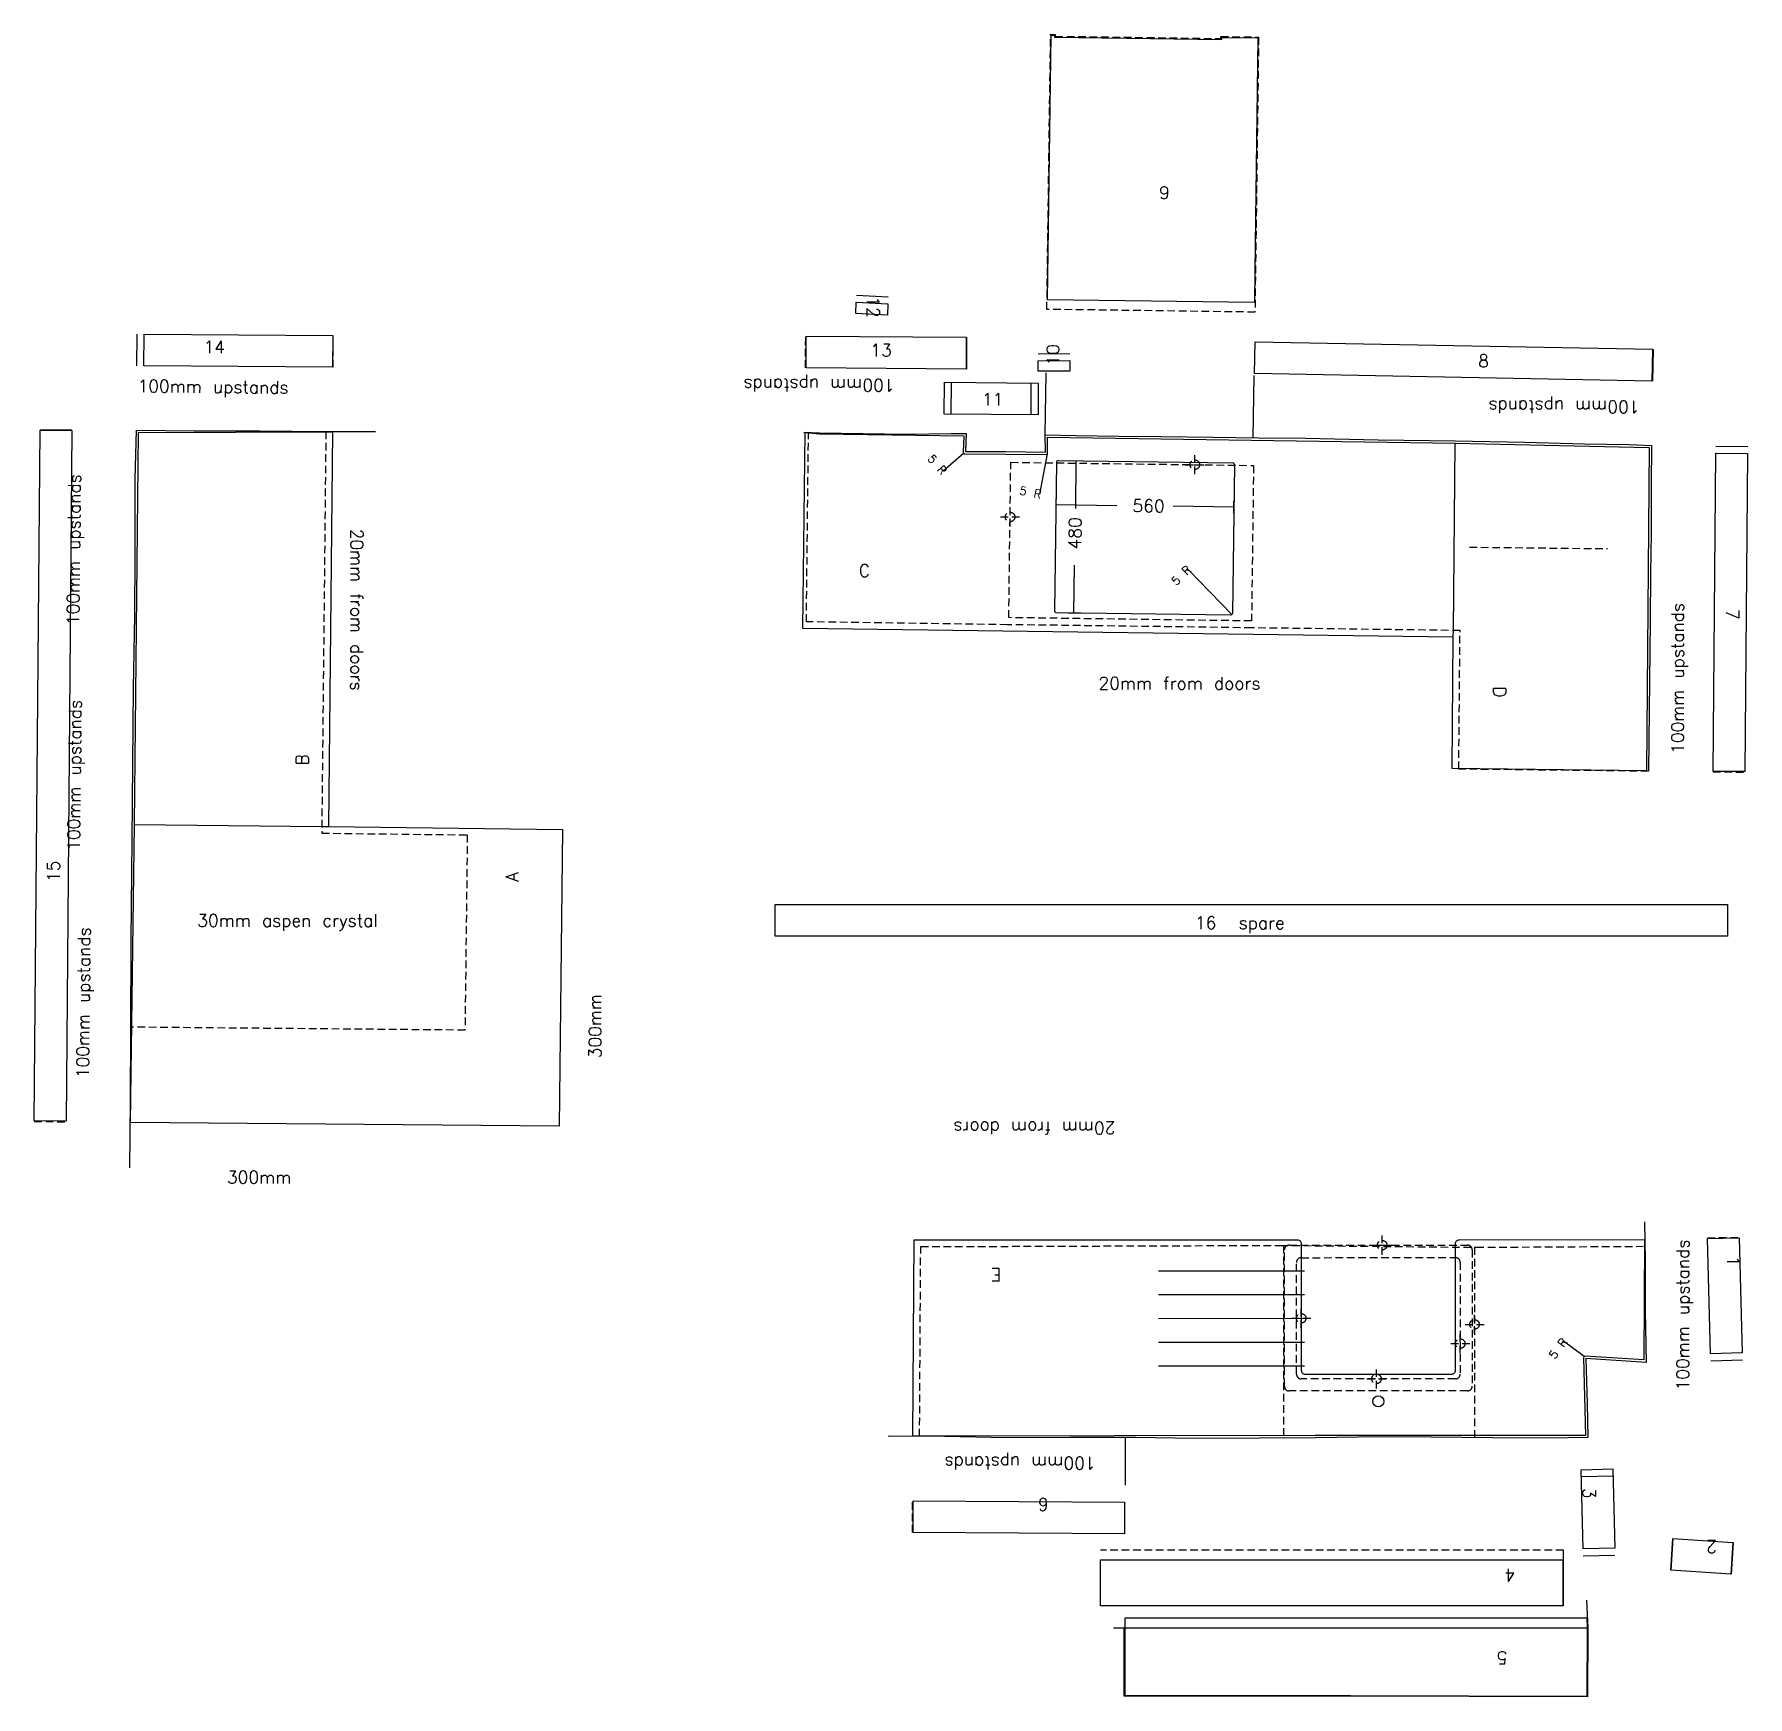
# Model space of a CAD drawing. Extents: x -2452 to 2947, y -3984 to 1256.
import ezdxf

# ---------------------------------------------------------------- set-up
doc = ezdxf.new("R2010")
doc.units = 0
doc.header["$MEASUREMENT"] = 0
doc.header["$PDMODE"] = 34
doc.header["$PDSIZE"] = 30
doc.linetypes.add('dashedx2', pattern=[36, 24, -12])
for name, color, linetype in [('adornment_dimensions', 250, 'Continuous'), ('CABINETS', 18, 'dashedx2'), ('DRAINER_GROOVES', 6, 'Continuous'), ('DRILL_HOLE', 160, 'Continuous'), ('FLAT_POLISH', 4, 'Continuous'), ('HAND_FINISHED_NOTCH_', 33, 'Continuous'), ('PRIMARY', 1, 'Continuous'), ('REFERENCE_KEEP', 8, 'Continuous'), ('SAWN', 5, 'Continuous'), ('SITE_JOINT', 202, 'Continuous'), ('SPLASH', 5, 'Continuous'), ('TEXT', 250, 'Continuous'), ('WALLS', 81, 'Continuous')]:
    doc.layers.add(name, color=color, linetype=linetype)
doc.styles.get("Standard").update_dxf_attribs({"font": 'txt.shx'})
doc.dimstyles.new('DimensionStyle_26-25', dxfattribs={"dimtxt": 26.25, "dimasz": 0.18, "dimexe": 0.18, "dimexo": 0.0625, "dimgap": 0.09, "dimtad": 1, "dimdec": 0, "dimzin": 0, "dimdsep": 46, "dimtxsty": 'Standard', "dimcen": 0.09, "dimse1": 1, "dimse2": 1, "dimadec": 0, "dimazin": 0, "dimtfac": 1, "dimtdec": 4, "dimtofl": 0, "dimtmove": 0, "dimatfit": 3, "dimfxl": 1, "dimtolj": 1, "dimtzin": 0, "dimarcsym": 0})

# ---------------------------------------------------------------- blocks, each defined once
blk = doc.blocks.new('*D0')
at = {"color": 0, "linetype": 'ByBlock'}
for p, q in [((1182.3, -430.1), (1182.1, -430.1)), ((1321.7, -573.3), (1182.3, -430.1))]:
    blk.add_line(p, q, dxfattribs=at)
at = {"color": 0}
blk.add_solid([(1321.8, -573.4), (1321.7, -573.3), (1321.7, -573.3)], dxfattribs=at)
at = {"color": 0, "insert": (1162, -449.7), "char_height": 26.25, "attachment_point": 5, "rotation": 44.2313}
blk.add_mtext('\\A1;5 R', dxfattribs=at)
blk = doc.blocks.new('*D1')
at = {"color": 0, "linetype": 'ByBlock'}
for p, q in [((2366.4, -2863.5), (2366.2, -2863.5)), ((2431.2, -2911.4), (2366.4, -2863.5))]:
    blk.add_line(p, q, dxfattribs=at)
at = {"color": 0}
blk.add_solid([(2431.4, -2911.6), (2431.2, -2911.4), (2431.2, -2911.5)], dxfattribs=at)
at = {"color": 0, "insert": (2349.5, -2886.1), "char_height": 26.25, "attachment_point": 5, "rotation": 53.5231}
blk.add_mtext('\\A1;5 R', dxfattribs=at)
blk = doc.blocks.new('*D2')
at = {"color": 0, "linetype": 'ByBlock'}
for p, q in [((476, -65.1), (412.4, -121.7)), ((412.4, -121.7), (412.2, -121.7))]:
    blk.add_line(p, q, dxfattribs=at)
at = {"color": 0}
blk.add_solid([(476.1, -65), (476, -65.1), (476, -65.2)], dxfattribs=at)
at = {"color": 0, "insert": (393.5, -100.6), "char_height": 26.25, "attachment_point": 5, "rotation": 311.6322}
blk.add_mtext('\\A1;5 R', dxfattribs=at)
blk = doc.blocks.new('*D3')
at = {"color": 0, "linetype": 'ByBlock'}
for p, q in [((739.4, -67.1), (715, -193.5)), ((715, -193.5), (714.8, -193.5))]:
    blk.add_line(p, q, dxfattribs=at)
at = {"color": 0}
blk.add_solid([(739.5, -67), (739.4, -67.1), (739.5, -67.2)], dxfattribs=at)
at = {"color": 0, "insert": (687.2, -188.1), "char_height": 26.25, "attachment_point": 5, "rotation": 349.0643}
blk.add_mtext('\\A1;5 R', dxfattribs=at)

msp = doc.modelspace()

# ---------------------------------------------------------------- linework, layer by layer
at = {"layer": 'adornment_dimensions', "linetype": 'Continuous'}
for p, q in [((810.7, -88), (850.1, -88.5)), ((830.4, -88.2), (828.4, -239.2)), ((767.6, -246.5), (768.2, -207.1)), ((1327.6, -254), (1328.1, -214.6)), ((767.9, -226.8), (958.8, -229.4)), ((1327.9, -234.3), (1136.9, -231.8)), ((824, -568.2), (826, -417.3)), ((804.3, -567.9), (843.6, -568.5))]:
    msp.add_line(p, q, dxfattribs=at)
at = {"layer": 'CABINETS', "linetype": 'dashedx2'}
for points in [[(738.7, 388.7), (750.3, 1255.6), (765.3, 1255.4), (765.3, 1249.4), (1286.8, 1242.4), (1286.9, 1248.4), (1405.9, 1246.8), (1394.3, 379.9), (738.7, 388.7)], [(618.6, -582.9), (625, -93.3), (1389.9, -103.3), (1383.5, -593.4), (618.6, -582.9)]]:
    msp.add_lwpolyline(points, close=True, dxfattribs=at)
for points in [[(-1510.4, 206), (-1509.6, 306)], [(-21.9, 204.3), (-21.2, 304.3)], [(-1533, 3.9), (-1546.1, -1262.2), (-1087.4, -1267.5), (-1094.7, -1882.9), (-2147.6, -1873.5)], [(2634.4, -1066.9), (2036.5, -1060.4), (2040.4, -623.5), (1384.3, -615), (614.5, -605.1), (-19.1, -595.9), (-12.4, 1)], [(2070.3, -360.8), (2505.3, -365.5)], [(2837.6, -1068.8), (2937.6, -1069.7)], [(-2451.8, -2170.9), (-2351.8, -2171.7)], [(2820.2, -2537.8), (2920.2, -2535.3)], [(337.6, -3163.3), (341.2, -2565.2), (1475.2, -2561.2), (2091.7, -2567.3), (2617.1, -2564.1)], [(1484, -2561.3), (1484.3, -3168.3)], [(2086, -2567.3), (2086.3, -3167.2)], [(314.9, -3466.3), (315.4, -3366.4)], [(2366.3, -3522), (908.1, -3522.2)]]:
    msp.add_lwpolyline(points, dxfattribs=at)
for points in [[(2079, -2575.4), (2079.2, -3004.7, -0.414214), (2064.2, -3019.7), (1502.2, -3020, -0.414214), (1487.2, -3005), (1487, -2575.7, -0.414214), (1502, -2560.7), (2064, -2560.4, -0.414214), (2079, -2575.4)], [(1525.2, -2967), (1525, -2615, -0.414214), (1540, -2600), (2026, -2599.7, -0.414214), (2041, -2614.7), (2041.2, -2966.7, -0.414214), (2026.2, -2981.7), (1540.2, -2982, -0.414214), (1525.2, -2967)]]:
    msp.add_lwpolyline(points, format="xyb", close=True, dxfattribs=at)
at = {"layer": 'CABINETS'}
for p in [(1204.8, -100.9), (622.7, -265.6), (1795.1, -2560.5), (1540.1, -2791), (2086.1, -2810.3), (2041.1, -2870.7), (1777.3, -2981.9)]:
    msp.add_point(p, dxfattribs=at)
at = {"layer": 'DRAINER_GROOVES', "linetype": 'Continuous'}
for points in [[(1090, -2641.2), (1550, -2641)], [(1090.1, -2716.2), (1550.1, -2716)], [(1090.1, -2791.2), (1550.1, -2791)], [(1090.1, -2866.2), (1550.1, -2866)], [(1090.2, -2941.2), (1550.2, -2941)]]:
    msp.add_lwpolyline(points, dxfattribs=at)
at = {"layer": 'DRILL_HOLE', "linetype": 'Continuous'}
msp.add_circle((1783.2, -3052.9), 17.5, dxfattribs=at)
at = {"layer": 'FLAT_POLISH', "linetype": 'Continuous'}
for points in [[(1403.8, 1243.9), (1394, 509.9)], [(237.9, 406.5), (236.2, 370.5)], [(-2105.6, 310.7), (-1511.6, 306), (-1512.4, 206)], [(-19.9, 204.3), (-19.2, 304.3), (484.8, 300.7)], [(1394.8, 286.8), (2646.6, 262.7)], [(711.6, 193.4), (711.2, 226.9)], [(415, 58.7), (415.7, 158.7), (711.7, 156.5), (711, 56.5)], [(-2351.8, -2169.7), (-2451.8, -2168.9), (-2433.2, 8.3)], [(2946.7, -65.2), (2937.6, -1068.2), (2837.7, -1067.3)], [(2627.5, -1065.3), (2015.5, -1058.7)], [(-117.1, -1587.2), (-117.1, -1487.2), (2882.9, -1487.2), (2882.9, -1587.2)], [(2820.2, -2539.8), (2920.2, -2537.3), (2929.6, -2900.1)], [(2421.8, -3268.1), (2521.7, -3265.6), (2527.9, -3515.2)], [(983.1, -3470.3), (316.9, -3466.4), (317.4, -3366.4)], [(2893.4, -3597.6), (2704.4, -3585)], [(908.1, -3697.2), (908.1, -3652.2)], [(985.2, -3767), (985.2, -3735), (2439.9, -3735)]]:
    msp.add_lwpolyline(points, dxfattribs=at)
at = {"layer": 'HAND_FINISHED_NOTCH_', "linetype": 'Continuous'}
msp.add_lwpolyline([(752.3, 1252.6), (762.3, 1252.5), (762.2, 1246.5), (1289.8, 1239.4), (1289.9, 1245.4), (1403.8, 1243.9)], dxfattribs=at)
at = {"layer": 'PRIMARY', "linetype": 'Continuous'}
for points in [[(-1512, 2.8), (-1524.9, -1241.4)], [(2019.2, -644.3), (-30.3, -616.7), (-23.4, 0.5)], [(2015.5, -1058.7), (2019.2, -644.3)], [(-1524.9, -1241.4), (-787.2, -1250.1), (-798.3, -2185.6), (-2148.6, -2173.5)]]:
    msp.add_lwpolyline(points, dxfattribs=at)
msp.add_lwpolyline([(316.6, -3162.2), (320.3, -2544.2), (1528, -2543.6, -0.414214), (1540, -2555.6), (1540.2, -2955, 0.414214), (1552.2, -2967), (2014.2, -2966.7, 0.414214), (2026.2, -2954.7), (2026, -2555.4, -0.414214), (2038, -2543.4), (2621.8, -2543.1)], format="xyb", dxfattribs=at)
at = {"layer": 'REFERENCE_KEEP', "linetype": 'Continuous'}
for points in [[(733.4, -7), (736, 188.7)], [(1388.9, -16.4), (1391.6, 179.9)], [(984.9, -3167.1), (985, -3316.6)]]:
    msp.add_lwpolyline(points, dxfattribs=at)
at = {"layer": 'SAWN', "linetype": 'Continuous'}
for points in [[(1392.7, 409.9), (741.1, 418.7), (752.3, 1252.6)], [(-2135.8, -1234.3), (-2123.1, 0.6), (-1512, 2.8)], [(2024.9, -32.8), (2636.7, -47.2), (2627.5, -1065.3)], [(-2148.6, -2173.5), (-2135.8, -1234.3)], [(2439.9, -3735), (2441.4, -3767), (2440.4, -3982.7), (1694.9, -3981.2), (985.6, -3981.1), (985.2, -3767)]]:
    msp.add_lwpolyline(points, dxfattribs=at)
for points in [[(-23.4, 0.5), (22.5, -3.6), (477.3, -9.5), (474.8, -61.3, 0.42621), (479.7, -66.6), (735.9, -68.4, 0.419038), (740.9, -63.4), (740.5, -14.1), (2024.9, -32.8)], [(2621.8, -2543.1), (2619.9, -2922.4), (2435.2, -2910.2, 0.441259), (2429.8, -2915.3), (2436, -3160.1), (1584.5, -3160.5), (316.6, -3162.2)]]:
    msp.add_lwpolyline(points, format="xyb", dxfattribs=at)
msp.add_lwpolyline([(774.8, -87.5), (1324.7, -94.9, -0.414214), (1329.7, -99.9), (1323.4, -569.9, -0.414214), (1318.3, -574.8), (768.3, -567.5, -0.414214), (763.4, -562.4), (769.7, -92.4, -0.414214), (774.8, -87.5)], format="xyb", close=True, dxfattribs=at)
at = {"layer": 'SITE_JOINT', "linetype": 'Continuous'}
for points in [[(1394, 509.9), (1392.7, 409.9)], [(1392.9, 186.9), (1394.8, 286.8)], [(2019.2, -644.3), (2019.4, -623.3), (2024.9, -32.8)], [(-2135.8, -1234.3), (-1545.9, -1241.2), (-1524.9, -1241.4)], [(983.7, -3370.3), (983.1, -3470.3)], [(908.1, -3652.2), (908.1, -3552.2)]]:
    msp.add_lwpolyline(points, dxfattribs=at)
at = {"layer": 'SPLASH', "linetype": 'Continuous'}
for points in [[(236.2, 370.5), (136.3, 375.3), (138, 411.3), (237.9, 406.5)], [(-1512.4, 206), (-2106.4, 210.7), (-2105.6, 310.7)], [(484.8, 300.7), (484.1, 200.7), (-19.9, 204.3)], [(711.2, 226.9), (811.2, 227.8), (811.5, 194.3), (711.6, 193.4)], [(2646.6, 262.7), (2644.6, 162.7), (1392.9, 186.9)], [(711, 56.5), (415, 58.7)], [(-2433.2, 8.3), (-2333.2, 7.4), (-2351.8, -2169.7)], [(2837.7, -1067.3), (2846.7, -64.3), (2946.7, -65.2)], [(2882.9, -1587.2), (-117.1, -1587.2)], [(2929.6, -2900.1), (2829.6, -2902.7), (2820.2, -2539.8)], [(2527.9, -3515.2), (2427.9, -3517.7), (2421.8, -3268.1)], [(317.4, -3366.4), (983.7, -3370.3)], [(2704.4, -3585), (2711, -3485.3), (2900.1, -3497.8), (2893.4, -3597.6)], [(908.1, -3552.2), (2364.3, -3552), (2364.3, -3697), (908.1, -3697.2)]]:
    msp.add_lwpolyline(points, dxfattribs=at)
at = {"layer": 'WALLS', "linetype": 'Continuous'}
for points in [[(139.1, 433.3), (239, 428.5)], [(136.3, 376.3), (236.2, 371.5)], [(-2128.4, 210.9), (-2127.6, 310.9)], [(486.1, 200.6), (486.8, 300.6)], [(711, 248.9), (811, 249.8)], [(2647.6, 162.7), (2649.6, 262.6)], [(711.5, 194.4), (811.5, 195.3)], [(437, 58.5), (437.7, 158.5)], [(689, 56.7), (689.7, 156.7)], [(-2433.1, 10.3), (-2333.1, 9.4)], [(-2151.2, -2317), (-2148.9, -2109.2), (-2147.7, -1886.2), (-2146, -1599.5), (-2143.2, -1283.5), (-2139.1, -805), (-2134.7, -575.7), (-2133.5, -386.9), (-2134.1, -146.3), (-2129.9, 7.7), (-1947.5, 5.6), (-1740.8, 5.5), (-1536.8, 3.9), (-1376.2, 3.3)], [(-27.4, 1.7), (22.5, -0.6), (158.7, -2.2), (296.5, -4.2), (436.7, -2.3), (484.6, -2.6), (481.9, -59.5), (608.6, -59.8), (733.9, -61.4), (733.4, -7), (830.7, -8.6), (964, -10.5), (1098, -11.9), (1261.6, -14.4), (1406.7, -16.6), (1553.7, -17.6), (1783, -22.1), (2025, -25.8), (2243.8, -29.6), (2432.2, -34.7), (2573.7, -37.5), (2643.7, -40.5), (2643.1, -163.1), (2642.2, -316.6), (2640.8, -442.9), (2639.2, -593), (2634.4, -1066.9)], [(2846.9, -42.3), (2946.9, -43.2)], [(2622, -2487.4), (2623.7, -2607.5), (2623.7, -2767.9), (2627, -2929.9), (2436.9, -2917.3), (2441.5, -3059.7), (2443.1, -3166.9), (2319.7, -3169), (2143.6, -3168), (1949.1, -3165.4), (1787.8, -3164.5), (1584.6, -3167.5), (1408.9, -3168.8), (1205.8, -3169.7), (1017.9, -3167.1), (811.4, -3167.2), (611.7, -3167.3), (417.7, -3163.5), (238.4, -3163)], [(2830.2, -2924.7), (2930.1, -2922.1)], [(2422.3, -3290), (2522.3, -3287.6)], [(2705.4, -3585.1), (2712, -3485.3)], [(2895.4, -3597.7), (2902.1, -3497.9)], [(2366.3, -3697), (2366.3, -3522)], [(2428.5, -3539.7), (2528.5, -3537.2)], [(2439.2, -3678.9), (2443.4, -3766.9)], [(948.8, -3767), (1644, -3766.7), (2443.4, -3766.9), (2442.4, -3983.7), (1694.9, -3982.2), (982.7, -3982.1), (982.2, -3767)]]:
    msp.add_lwpolyline(points, dxfattribs=at)

# ---------------------------------------------------------------- texts
at = {"layer": 'adornment_dimensions', "linetype": 'Continuous'}
for s, rotation, p in [('560', 359.2313, (1008.2, -249.7)), ('480', 89.2313, (846.3, -367.9))]:
    msp.add_text(s, height=39.37, rotation=rotation, dxfattribs=at).set_placement(p)
at = {"layer": 'TEXT', "linetype": 'Continuous'}
for s, height, p in [('9', 39.4, (1092.2, 736.7)), ('14', 39.37, (-1918.4, 250.5)), ('13', 39.37, (182.6, 240.2)), ('8', 39.4, (2097.7, 206.5)), ('11', 39.37, (534, 85.5)), ('C', 39.4, (146.1, -454.3)), ('20mm from doors', 39.375, (901.3, -809.5)), ('30mm aspen crystal', 39.375, (-1938.2, -1556.8)), ('16  spare', 39.37, (1205.1, -1564.2)), ('300mm', 39.37, (-1844.5, -2366))]:
    msp.add_text(s, height=height, dxfattribs=at).set_placement(p)
for s, height, rotation, p in [('12', 39.37, 270, (171.9, 429.9)), ('10', 39.37, 90, (777.5, 211.5)), ('100mm upstands ', 39.375, 359.4052, (-2126.4, 127.8)), ('100mm upstands ', 39.375, 180, (258.8, 169)), ('100mm upstands ', 39.375, 180, (2606.1, 100.8)), ('100mm upstands ', 39.375, 89.4052, (-2310.2, -606.4)), ('20mm from doors', 39.375, 270, (-1455.2, -302.7)), ('100mm upstands ', 39.375, 90, (2745.6, -1012)), ('7', 39.4, 270, (2879, -555.5)), ('D', 39.4, 270, (2145.8, -799.7)), ('100mm upstands ', 39.375, 89.4052, (-2308.1, -1317.6)), ('B', 39.4, 90, (-1587.7, -1048.3)), ('15', 39.37, 90, (-2371.5, -1416.1)), ('A', 39.4, 90, (-926.2, -1415.2)), ('100mm upstands ', 39.375, 89.4052, (-2279.8, -2034.4)), ('300mm', 39.37, 90, (-665.3, -1971.5)), ('20mm from doors', 39.375, 180, (954.8, -2171.8)), ('100mm upstands ', 39.375, 90, (2761.9, -3018)), ('E', 39.4, 180, (595.2, -2634.1)), ('1', 39.4, 270, (2881.9, -2594.7)), ('100mm upstands ', 39.375, 180, (892.3, -3227.8)), ('3', 39.4, 270, (2427.4, -3325.4)), ('6', 39.4, 180, (744.4, -3357.9)), ('2', 39.4, 180, (2850.2, -3491.4)), ('4', 39.4, 180, (2215.5, -3580.6)), ('5', 39.4, 180, (2189.9, -3841.1))]:
    msp.add_text(s, height=height, rotation=rotation, dxfattribs=at).set_placement(p)

# ---------------------------------------------------------------- dimensions: what is measured, and where the dimension line sits
at = {"layer": 'adornment_dimensions', "linetype": 'Continuous'}
for center, mpoint, picture, middle, turn in [((412.4, -121.7), (476.1, -65), '*D2', (412.4, -121.7), 131.6322), ((715, -193.5), (739.5, -67), '*D3', (715, -193.5), 169.0643), ((1182.3, -430.1), (1321.8, -573.4), '*D0', (1182.3, -430.1), 44.2313), ((2366.4, -2863.5), (2431.4, -2911.6), '*D1', (2366.4, -2863.5), 53.5231)]:
    dim = msp.add_radius_dim(center=center, mpoint=mpoint, text='5 R', dimstyle='DimensionStyle_26-25', override={"dimtad": 0, "dimjust": 0}, dxfattribs=at)
    dim.commit()
    dim.dimension.update_dxf_attribs({"geometry": picture, "text_midpoint": middle, "dimtype": 132, "text_rotation": turn})

doc.saveas('drawing.dxf')
